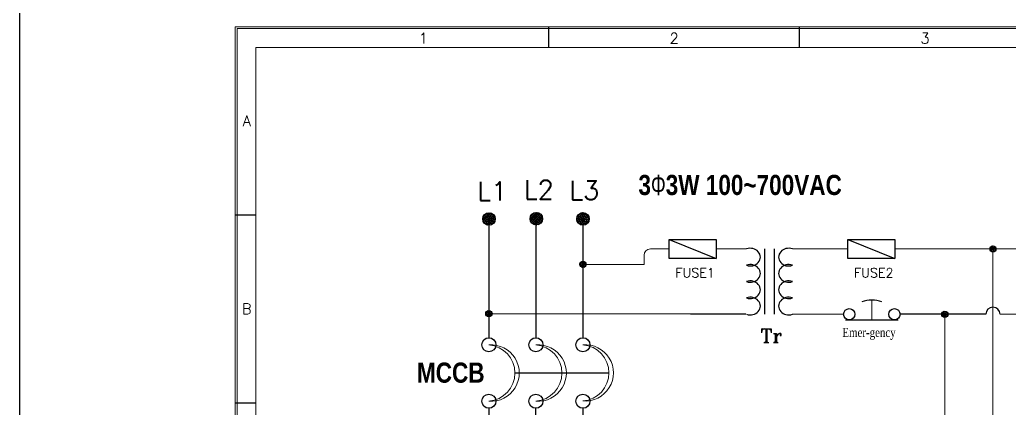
# Model space of a CAD drawing. Header units: millimetres. Extents: x 107 to 2900, y 85 to 3996.
# Drawn here: x 1879.8 to 2220.6, y 1809.7 to 1943.5 of the extents above; entities that cross this region are included whole.
import ezdxf
from ezdxf.enums import TextEntityAlignment as Align
from ezdxf.lldxf.tags import DXFTag

# ---------------------------------------------------------------- set-up
doc = ezdxf.new("R2010")
doc.units = ezdxf.units.MM
for name, color, linetype in [('1', 1, 'CENTER'), ('20', 2, 'Continuous'), ('30', 3, 'Continuous'), ('70', 7, 'Continuous')]:
    doc.layers.add(name, color=color, linetype=linetype)
doc.styles.add('ROMANS', font='ROMANS.shx', dxfattribs={"width": 0.7})
doc.styles.add('SIMPLEX', font='SIMPLEX')
doc.styles.add('SS', font='batang.ttc', dxfattribs={"width": 0.8})
doc.styles.add('STYLE2', font='romant.shx')
tags = doc.linetypes.add('CENTER', pattern=[2, 1.25, -0.25, 0.25, -0.25]).pattern_tags.tags
tags[10:11] = [DXFTag(74, 4), DXFTag(75, 0), DXFTag(340, '0'), DXFTag(46, 1.0), DXFTag(50, 0.0), DXFTag(44, 0.0), DXFTag(45, 0.0)]
tags[8:9] = [DXFTag(74, 4), DXFTag(75, 0), DXFTag(340, '0'), DXFTag(46, 1.0), DXFTag(50, 0.0), DXFTag(44, 0.0), DXFTag(45, 0.0)]
tags[6:7] = [DXFTag(74, 4), DXFTag(75, 0), DXFTag(340, '0'), DXFTag(46, 1.0), DXFTag(50, 0.0), DXFTag(44, 0.0), DXFTag(45, 0.0)]
tags[4:5] = [DXFTag(74, 4), DXFTag(75, 0), DXFTag(340, '0'), DXFTag(46, 1.0), DXFTag(50, 0.0), DXFTag(44, 0.0), DXFTag(45, 0.0)]

msp = doc.modelspace()

# ---------------------------------------------------------------- hatches: boundary and pattern name
at = {"layer": '70'}
h = msp.add_hatch(dxfattribs=at)
h.set_pattern_fill('ANSI33', color=256, scale=2.16, style=0)
h.set_pattern_definition([(45, (3797.6501, 1232.8386), (-0.38183766, 0.38183766), []), (45, (3798.03193, 1232.8386), (-0.38183766, 0.38183766), [0.27, -0.135])])
h.paths.add_polyline_path([(2039.274, 1874.871, 1), (2043.594, 1874.871, 1)])
h = msp.add_hatch(dxfattribs=at)
h.set_pattern_fill('ANSI33', color=256, scale=2.16, style=0)
h.set_pattern_definition([(45, (3813.94555, 1232.9341), (-0.38183766, 0.38183766), []), (45, (3814.3274, 1232.9341), (-0.38183766, 0.38183766), [0.27, -0.135])])
h.paths.add_polyline_path([(2055.57, 1874.966, 1), (2059.89, 1874.966, 1)])
h = msp.add_hatch(dxfattribs=at)
h.set_pattern_fill('ANSI33', color=256, scale=2.16, style=0)
h.set_pattern_definition([(45, (3830.0037, 1232.86624), (-0.38183766, 0.38183766), []), (45, (3830.38555, 1232.86624), (-0.38183766, 0.38183766), [0.27, -0.135])])
h.paths.add_polyline_path([(2071.628, 1874.899, 1), (2075.948, 1874.899, 1)])
h = msp.add_hatch(dxfattribs=at)
h.set_pattern_fill('ANSI33', color=256, scale=2.16, style=0)
h.set_pattern_definition([(45, (3955.54954, 1276.0098), (-0.38183766, 0.38183766), []), (45, (3955.9314, 1276.0098), (-0.38183766, 0.38183766), [0.27, -0.135])])
h.paths.add_polyline_path([(2215.005, 1865.611, 0.4142136), (2213.925, 1864.531, 0.4142136), (2215.005, 1863.451)])
h.paths.add_polyline_path([(2215.005, 1865.611), (2215.005, 1864.531), (2216.085, 1864.531, 0.4142136)])
h.paths.add_polyline_path([(2216.085, 1864.531), (2215.005, 1864.531), (2215.005, 1863.451, 0.4142136)])
h = msp.add_hatch(dxfattribs=at)
h.set_pattern_fill('ANSI33', color=256, scale=2.16, style=0)
h.set_pattern_definition([(45, (3814.33273, 1270.69276), (-0.38183766, 0.38183766), []), (45, (3814.71457, 1270.69276), (-0.38183766, 0.38183766), [0.27, -0.135])])
h.paths.add_polyline_path([(2073.788, 1860.294, 0.4142136), (2072.708, 1859.214, 0.4142136), (2073.788, 1858.134)])
h.paths.add_polyline_path([(2073.788, 1860.294), (2073.788, 1859.214), (2074.868, 1859.214, 0.4142136)])
h.paths.add_polyline_path([(2074.868, 1859.214), (2073.788, 1859.214), (2073.788, 1858.134, 0.4142136)])
h = msp.add_hatch(dxfattribs=at)
h.set_pattern_fill('ANSI33', color=256, scale=2.16, style=0)
h.set_pattern_definition([(45, (3781.93273, 1253.7542), (-0.38183766, 0.38183766), []), (45, (3782.31457, 1253.7542), (-0.38183766, 0.38183766), [0.27, -0.135])])
h.paths.add_polyline_path([(2041.388, 1843.355, 0.4142136), (2040.308, 1842.275, 0.4142136), (2041.388, 1841.195)])
h.paths.add_polyline_path([(2041.388, 1843.355), (2041.388, 1842.275), (2042.468, 1842.275, 0.4142136)])
h.paths.add_polyline_path([(2042.468, 1842.275), (2041.388, 1842.275), (2041.388, 1841.195, 0.4142136)])
h = msp.add_hatch(dxfattribs=at)
h.set_pattern_fill('ANSI33', color=256, scale=2.16, style=0)
h.set_pattern_definition([(45, (3938.96934, 1253.52966), (-0.38183766, 0.38183766), []), (45, (3939.3512, 1253.52966), (-0.38183766, 0.38183766), [0.27, -0.135])])
h.paths.add_polyline_path([(2198.424, 1843.131, 0.4142136), (2197.344, 1842.051, 0.4142136), (2198.424, 1840.971)])
h.paths.add_polyline_path([(2198.424, 1843.131), (2198.424, 1842.051), (2199.504, 1842.051, 0.4142136)])
h.paths.add_polyline_path([(2199.504, 1842.051), (2198.424, 1842.051), (2198.424, 1840.971, 0.4142136)])

# ---------------------------------------------------------------- linework, layer by layer
at = {"color": 0, "lineweight": 30}
for p, q in [((2041.388, 1877.031), (2041.388, 1833.963)), ((2057.588, 1877.122), (2057.588, 1833.963)), ((2073.788, 1877.059), (2073.788, 1833.963)), ((2041.388, 1809.663), (2041.388, 1769.804)), ((2057.588, 1769.804), (2057.588, 1809.663)), ((2073.788, 1809.663), (2073.788, 1769.804))]:
    msp.add_line(p, q, dxfattribs=at)
at = {"color": 0, "lineweight": 15}
for p, q in [((2103.525, 1864.531), (2097.012, 1864.531)), ((2119.725, 1864.531), (2130.161, 1864.531)), ((2165.055, 1864.531), (2145.917, 1864.531)), ((2209.289, 1864.531), (2181.255, 1864.531)), ((2541.003, 1864.531), (2209.289, 1864.531)), ((2094.852, 1862.371), (2094.852, 1859.214)), ((2094.852, 1859.214), (2073.788, 1859.214)), ((2110.87, 1842.166), (2041.388, 1842.166)), ((2163.556, 1842.051), (2145.917, 1842.051)), ((2509.899, 1842.051), (2217.435, 1842.051))]:
    msp.add_line(p, q, dxfattribs=at)
at = {"color": 7}
for p, q in [((2136.463, 1842.051), (2136.463, 1864.531)), ((2139.614, 1864.531), (2139.614, 1842.051))]:
    msp.add_line(p, q, dxfattribs=at)
msp.add_line((2110.87, 1842.166), (2129.886, 1842.166))
at = {"color": 0, "linetype": 'ByBlock'}
for p, q in [((2198.424, 1842.051), (2182.996, 1842.051)), ((2212.575, 1842.051), (2198.424, 1842.051))]:
    msp.add_line(p, q, dxfattribs=at)
at = {"color": 1, "linetype": 'ByBlock'}
msp.add_line((2164.204, 1840.077), (2182.348, 1840.077), dxfattribs=at)
at = {"color": 0}
msp.add_line((2050.342, 1821.813), (2082.742, 1821.813), dxfattribs=at)
msp.add_lwpolyline([(1879.826, 3363.289), (2900.497, 3363.289), (2900.497, 85.223), (1879.826, 85.223)], close=True)
at = {"color": 1, "linetype": 'ByBlock'}
for centre in [(2165.5, 1842.051), (2181.052, 1842.051)]:
    msp.add_circle(centre, 1.944, dxfattribs=at)
at = {"color": 0, "lineweight": 15}
msp.add_arc((2097.012, 1862.371), 2.16, 90, 180, dxfattribs=at)
at = {"color": 0}
msp.add_arc((2215.005, 1842.051), 2.43, 0, 180, dxfattribs=at)
at = {"color": 7}
for centre, major_axis, start_param, end_param in [((2131.474, 1861.721), (3.414, 0), 4.3175972, 8.2487734), ((2144.604, 1861.721), (3.414, 0), 1.1760053, 5.1071807), ((2131.474, 1856.101), (-3.414, 0), 1.1760046, 5.1071807), ((2144.604, 1856.101), (3.414, 0), 1.1760053, 5.1071807), ((2131.474, 1850.481), (-3.414, 0), 1.1760046, 5.1071807), ((2144.604, 1850.481), (3.414, 0), 1.1760053, 5.1071807), ((2131.474, 1844.861), (-3.414, 0), 1.1760046, 5.1071807), ((2144.604, 1844.861), (3.414, 0), 1.1760053, 5.1071814)]:
    msp.add_ellipse(centre, major_axis=major_axis, ratio=0.8917246, start_param=start_param, end_param=end_param, dxfattribs=at)
at = {"color": 1}
msp.add_ellipse((2173.276, 1842.051), major_axis=(-7.776, 0), ratio=0.6201867, start_param=4.251835, end_param=5.172943, dxfattribs=at)
at = {"layer": '1', "color": 0}
for p, q in [((2103.525, 1867.771), (2119.725, 1861.291)), ((2103.525, 1867.771), (2119.725, 1867.771)), ((2103.525, 1861.291), (2103.525, 1867.771)), ((2119.725, 1867.771), (2119.725, 1861.291)), ((2165.055, 1867.771), (2181.255, 1867.771)), ((2165.055, 1867.771), (2181.255, 1861.291)), ((2165.055, 1861.291), (2165.055, 1867.771)), ((2181.255, 1867.771), (2181.255, 1861.291)), ((2119.725, 1861.291), (2103.525, 1861.291)), ((2181.255, 1861.291), (2165.055, 1861.291))]:
    msp.add_line(p, q, dxfattribs=at)
for centre in [(2041.388, 1831.533), (2057.588, 1831.533), (2073.788, 1831.533), (2041.388, 1812.093), (2057.588, 1812.093), (2073.788, 1812.093)]:
    msp.add_circle(centre, 2.43, dxfattribs=at)
at = {"layer": '20', "color": 0, "lineweight": 13}
msp.add_lwpolyline([(1961.132, 1418.387), (1961.132, 1933.979), (2767.676, 1933.979), (2767.676, 1418.387)], dxfattribs=at)
at = {"layer": '30', "color": 0}
for p, q in [((2062.004, 1933.979), (2062.004, 1941.107)), ((2148.404, 1933.979), (2148.404, 1941.107)), ((1954.004, 1876.307), (1961.132, 1876.307)), ((1954.004, 1811.507), (1961.132, 1811.507))]:
    msp.add_line(p, q, dxfattribs=at)
at = {"layer": '70', "lineweight": 15}
for p, q in [((2215.008, 1616.016), (2215.005, 1864.531)), ((2198.428, 1496.611), (2198.424, 1842.051))]:
    msp.add_line(p, q, dxfattribs=at)
at = {"layer": '70', "color": 1, "lineweight": 15}
msp.add_line((2173.276, 1840.077), (2173.276, 1846.873), dxfattribs=at)
at = {"layer": '70', "color": 0, "lineweight": 13}
for points in [[(2774.804, 1357.907), (1954.004, 1357.907), (1954.004, 1941.107), (2774.804, 1941.107)], [(2774.156, 1358.555), (1954.652, 1358.555), (1954.652, 1940.459), (2774.156, 1940.459)]]:
    msp.add_lwpolyline(points, close=True, dxfattribs=at)
at = {"layer": '70'}
for centre, radius in [((2041.434, 1874.871), 2.16), ((2057.73, 1874.966), 2.16), ((2073.788, 1874.899), 2.16), ((2215.005, 1864.531), 1.08), ((2073.788, 1859.214), 1.08), ((2041.388, 1842.275), 1.08), ((2198.424, 1842.051), 1.08)]:
    msp.add_circle(centre, radius, dxfattribs=at)
at = {"layer": '70', "lineweight": 15}
for centre, start, end in [((2042.154, 1821.783), 265.47912, 94.52088), ((2040.622, 1821.783), 274.52088, 85.47912), ((2058.354, 1821.783), 265.47912, 94.52088), ((2056.822, 1821.783), 274.52088, 85.47912), ((2074.554, 1821.844), 265.47912, 94.52088), ((2073.022, 1821.844), 274.52088, 85.47912)]:
    msp.add_arc(centre, 9.72, start, end, dxfattribs=at)

# ---------------------------------------------------------------- texts
at = {"color": 0}
for s, height, style, p in [('L2', 6.48, 'SIMPLEX', (2053.451, 1881.715)), ('L3', 6.48, 'SIMPLEX', (2069.137, 1881.52)), ('L1', 6.48, 'SIMPLEX', (2037.432, 1881.244)), ('FUSE1', 3.211, 'STYLE2', (2105.595, 1854.728)), ('FUSE2', 3.211, 'STYLE2', (2167.125, 1854.728)), ('Tr ', 4.8165, 'STYLE2', (2134.879, 1832.255))]:
    msp.add_text(s, height=height, dxfattribs=dict(at, style=style)).set_placement(p)
at = {"color": 1, "style": 'SS', "width": 0.8}
msp.add_text('Emer-gency', height=3.1104, dxfattribs=at).set_placement((2163.144, 1834.238))
at = {"layer": '30', "color": 0, "style": 'SIMPLEX'}
for s, p in [('1', (2018.804, 1937.12)), ('2', (2105.204, 1937.12)), ('3', (2191.604, 1937.12)), ('A', (1958, 1908.707)), ('B', (1958, 1843.907))]:
    msp.add_text(s, height=3.672, dxfattribs=at).set_placement(p, align=Align.MIDDLE)
at = {"layer": '70', "lineweight": 13, "char_height": 6.94024, "attachment_point": 1, "style": 'ROMANS'}
for s, insert, width in [('{\\fArial Black|b0|i0|c0|p34;3\\fGulim|b0|i0|c129|p34;Φ\\fArial Black|b0|i0|c0|p34;3W 100~700VAC}', (2092.905, 1890.069), 80.83757), ('{\\fArial Black|b0|i0|c0|p34;MCCB}', (2016.612, 1825.398), 30.94689)]:
    msp.add_mtext(s, dxfattribs=dict(at, insert=insert, width=width))

doc.saveas('drawing.dxf')
